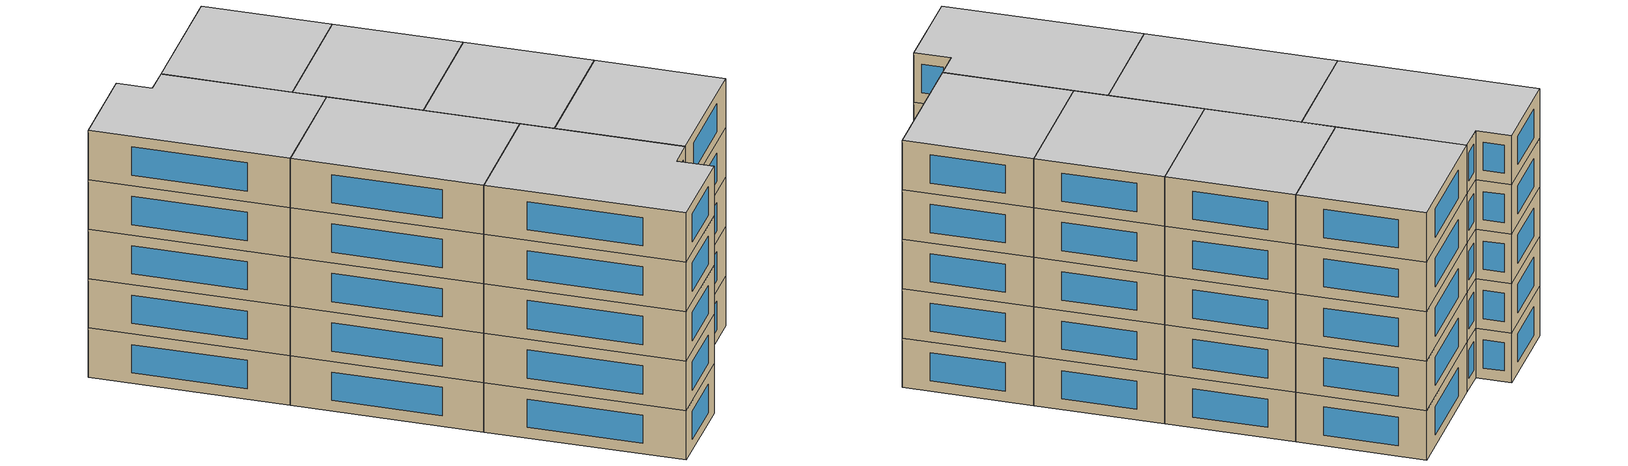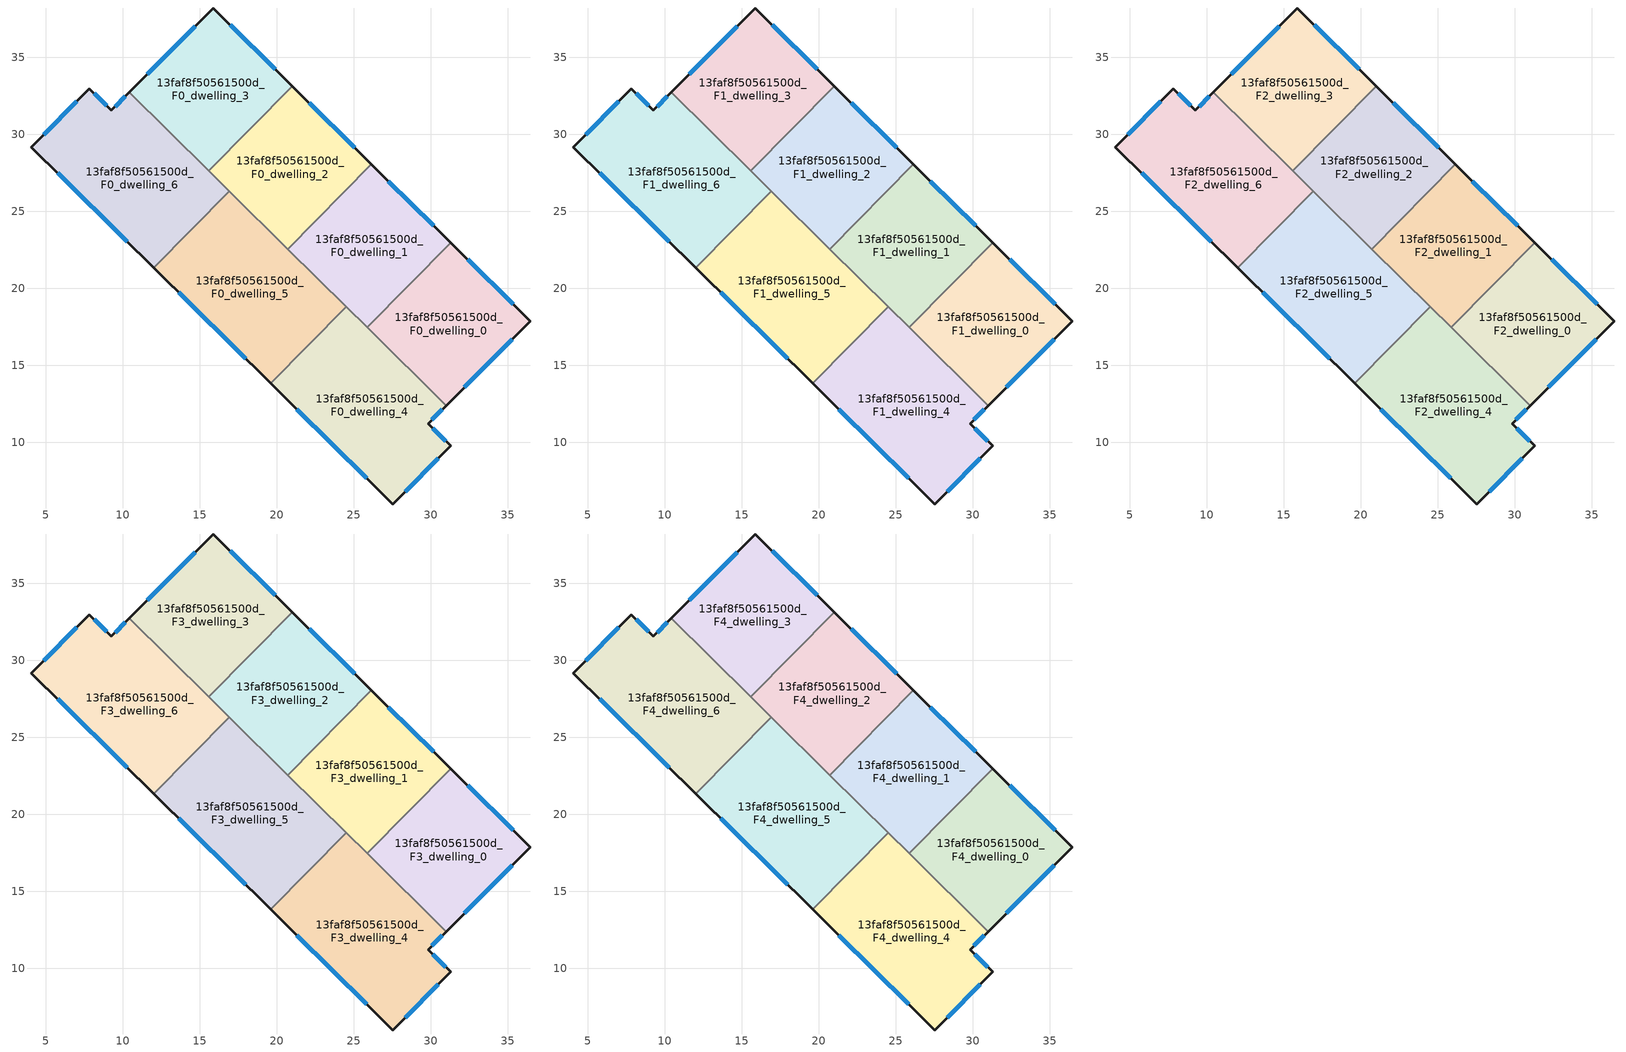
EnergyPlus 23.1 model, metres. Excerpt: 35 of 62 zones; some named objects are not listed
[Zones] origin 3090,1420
13faf8f50561500d_F0_dwelling_0
 floor ground (EU_floor_Construction): 36.45,17.88 31,12.4 25.86,17.47 31.3,22.97 z0
 wall outside (EU_wall_Construction): 31,12.4 36.45,17.88 31.3,22.97 z0:3
 wall to 13faf8f50561500d_F0_dwelling_1 (EU_wall_Construction): 31.3,22.97 25.86,17.47 z0:3
 wall to 13faf8f50561500d_F0_dwelling_4 (EU_wall_Construction): 25.86,17.47 31,12.4 z0:3
 window (EU_Window_Construction): 35.35,18.97 32.4,21.88 / 32.17,13.57 35.28,16.7 z0.64:2.36
13faf8f50561500d_F0_dwelling_1
 floor ground (EU_floor_Construction): 31.3,22.97 25.86,17.47 20.72,22.55 26.15,28.05 z0
 wall outside (EU_wall_Construction): 31.3,22.97 26.15,28.05 z0:3
 wall to 13faf8f50561500d_F0_dwelling_2 (EU_wall_Construction): 26.15,28.05 20.72,22.55 z0:3
 wall to 13faf8f50561500d_F0_dwelling_5 (EU_wall_Construction): 20.72,22.55 24.51,18.81 z0:3
 wall to 13faf8f50561500d_F0_dwelling_4 (EU_wall_Construction): 24.51,18.81 25.86,17.47 z0:3
 window (EU_Window_Construction): 30.2,24.06 27.25,26.97 z0.64:2.36
13faf8f50561500d_F0_dwelling_2
 floor ground (EU_floor_Construction): 26.15,28.05 20.72,22.55 15.57,27.64 21.01,33.14 z0
 wall outside (EU_wall_Construction): 26.15,28.05 21.01,33.14 z0:3
 wall to 13faf8f50561500d_F0_dwelling_3 (EU_wall_Construction): 21.01,33.14 15.57,27.64 z0:3
 wall to 13faf8f50561500d_F0_dwelling_6 (EU_wall_Construction): 15.57,27.64 16.91,26.31 z0:3
 wall to 13faf8f50561500d_F0_dwelling_5 (EU_wall_Construction): 16.91,26.31 20.72,22.56 z0:3
 window (EU_Window_Construction): 25.05,29.14 22.11,32.05 z0.64:2.36
13faf8f50561500d_F0_dwelling_3
 floor ground (EU_floor_Construction): 21.01,33.14 15.57,27.64 10.42,32.73 15.87,38.21 z0
 wall outside (EU_wall_Construction): 21.01,33.14 15.87,38.21 10.42,32.73 z0:3
 wall to 13faf8f50561500d_F0_dwelling_6 (EU_wall_Construction): 10.42,32.73 15.57,27.64 z0:3
 window (EU_Window_Construction): 14.7,37.04 11.59,33.91 / 19.91,34.23 16.97,37.13 z0.64:2.36
13faf8f50561500d_F0_dwelling_4
 floor ground (EU_floor_Construction): 31,12.4 29.83,11.22 31.3,9.77 27.55,6 19.6,13.84 24.51,18.81 z0
 wall outside (EU_wall_Construction): 19.6,13.84 27.55,6 31.3,9.77 29.83,11.22 31,12.4 z0:3
 wall to 13faf8f50561500d_F0_dwelling_5 (EU_wall_Construction): 24.51,18.81 19.6,13.84 z0:3
 window (EU_Window_Construction): 30.08,11.47 30.75,12.14 / 30.99,10.08 30.15,10.91 / 28.35,6.81 30.5,8.96 / 21.31,12.16 25.85,7.68 z0.64:2.36
13faf8f50561500d_F0_dwelling_5
 floor ground (EU_floor_Construction): 24.51,18.81 19.6,13.84 12.01,21.34 16.91,26.31 z0
 wall outside (EU_wall_Construction): 12.01,21.34 19.6,13.84 z0:3
 wall to 13faf8f50561500d_F0_dwelling_6 (EU_wall_Construction): 16.91,26.31 12.01,21.34 z0:3
 window (EU_Window_Construction): 13.63,19.74 17.98,15.45 z0.64:2.36
13faf8f50561500d_F0_dwelling_6
 floor ground (EU_floor_Construction): 10.42,32.73 16.91,26.31 12.01,21.34 4.07,29.18 7.83,32.97 9.26,31.56 z0
 wall outside (EU_wall_Construction): 10.42,32.73 9.26,31.56 7.83,32.97 4.07,29.18 12.01,21.34 z0:3
 window (EU_Window_Construction): 10.17,32.48 9.5,31.81 / 5.77,27.5 10.31,23.02 / 7.03,32.16 4.87,29.99 / 8.95,31.87 8.14,32.67 z0.64:2.36
13faf8f50561500d_F1_dwelling_0
 floor to 13faf8f50561500d_F0_dwelling_0 (EU_floor_Construction): 36.45,17.88 31,12.4 25.86,17.47 31.3,22.97 z3
 wall outside (EU_wall_Construction): 31,12.4 36.45,17.88 31.3,22.97 z3:6
 wall to 13faf8f50561500d_F1_dwelling_1 (EU_wall_Construction): 31.3,22.97 25.86,17.47 z3:6
 wall to 13faf8f50561500d_F1_dwelling_4 (EU_wall_Construction): 25.86,17.47 31,12.4 z3:6
 window (EU_Window_Construction): 35.35,18.97 32.4,21.88 / 32.17,13.57 35.28,16.7 z3.64:5.36
13faf8f50561500d_F1_dwelling_1
 floor to 13faf8f50561500d_F0_dwelling_1 (EU_floor_Construction): 31.3,22.97 25.86,17.47 20.72,22.55 26.15,28.05 z3
 wall outside (EU_wall_Construction): 31.3,22.97 26.15,28.05 z3:6
 wall to 13faf8f50561500d_F1_dwelling_2 (EU_wall_Construction): 26.15,28.05 20.72,22.55 z3:6
 wall to 13faf8f50561500d_F1_dwelling_5 (EU_wall_Construction): 20.72,22.55 24.51,18.81 z3:6
 wall to 13faf8f50561500d_F1_dwelling_4 (EU_wall_Construction): 24.51,18.81 25.86,17.47 z3:6
 window (EU_Window_Construction): 30.2,24.06 27.25,26.97 z3.64:5.36
13faf8f50561500d_F1_dwelling_2
 floor to 13faf8f50561500d_F0_dwelling_2 (EU_floor_Construction): 26.15,28.05 20.72,22.55 15.57,27.64 21.01,33.14 z3
 wall outside (EU_wall_Construction): 26.15,28.05 21.01,33.14 z3:6
 wall to 13faf8f50561500d_F1_dwelling_3 (EU_wall_Construction): 21.01,33.14 15.57,27.64 z3:6
 wall to 13faf8f50561500d_F1_dwelling_6 (EU_wall_Construction): 15.57,27.64 16.91,26.31 z3:6
 wall to 13faf8f50561500d_F1_dwelling_5 (EU_wall_Construction): 16.91,26.31 20.72,22.56 z3:6
 window (EU_Window_Construction): 25.05,29.14 22.11,32.05 z3.64:5.36
13faf8f50561500d_F1_dwelling_3
 floor to 13faf8f50561500d_F0_dwelling_3 (EU_floor_Construction): 21.01,33.14 15.57,27.64 10.42,32.73 15.87,38.21 z3
 wall outside (EU_wall_Construction): 21.01,33.14 15.87,38.21 10.42,32.73 z3:6
 wall to 13faf8f50561500d_F1_dwelling_6 (EU_wall_Construction): 10.42,32.73 15.57,27.64 z3:6
 window (EU_Window_Construction): 14.7,37.04 11.59,33.91 / 19.91,34.23 16.97,37.13 z3.64:5.36
13faf8f50561500d_F1_dwelling_4
 floor to 13faf8f50561500d_F0_dwelling_4 (EU_floor_Construction): 31,12.4 29.83,11.22 31.3,9.77 27.55,6 19.6,13.84 24.51,18.81 z3
 wall outside (EU_wall_Construction): 19.6,13.84 27.55,6 31.3,9.77 29.83,11.22 31,12.4 z3:6
 wall to 13faf8f50561500d_F1_dwelling_5 (EU_wall_Construction): 24.51,18.81 19.6,13.84 z3:6
 window (EU_Window_Construction): 30.08,11.47 30.75,12.14 / 30.99,10.08 30.15,10.91 / 28.35,6.81 30.5,8.96 / 21.31,12.16 25.85,7.68 z3.64:5.36
13faf8f50561500d_F1_dwelling_5
 floor to 13faf8f50561500d_F0_dwelling_5 (EU_floor_Construction): 24.51,18.81 19.6,13.84 12.01,21.34 16.91,26.31 z3
 wall outside (EU_wall_Construction): 12.01,21.34 19.6,13.84 z3:6
 wall to 13faf8f50561500d_F1_dwelling_6 (EU_wall_Construction): 16.91,26.31 12.01,21.34 z3:6
 window (EU_Window_Construction): 13.63,19.74 17.98,15.45 z3.64:5.36
13faf8f50561500d_F1_dwelling_6
 floor to 13faf8f50561500d_F0_dwelling_6 (EU_floor_Construction): 10.42,32.73 16.91,26.31 12.01,21.34 4.07,29.18 7.83,32.97 9.26,31.56 z3
 wall outside (EU_wall_Construction): 10.42,32.73 9.26,31.56 7.83,32.97 4.07,29.18 12.01,21.34 z3:6
 window (EU_Window_Construction): 10.17,32.48 9.5,31.81 / 5.77,27.5 10.31,23.02 / 7.03,32.16 4.87,29.99 / 8.95,31.87 8.14,32.67 z3.64:5.36
13faf8f50561500d_F2_dwelling_0
 floor to 13faf8f50561500d_F1_dwelling_0 (EU_floor_Construction): 36.45,17.88 31,12.4 25.86,17.47 31.3,22.97 z6
 wall outside (EU_wall_Construction): 31,12.4 36.45,17.88 31.3,22.97 z6:9
 wall to 13faf8f50561500d_F2_dwelling_1 (EU_wall_Construction): 31.3,22.97 25.86,17.47 z6:9
 wall to 13faf8f50561500d_F2_dwelling_4 (EU_wall_Construction): 25.86,17.47 31,12.4 z6:9
 window (EU_Window_Construction): 35.35,18.97 32.4,21.88 / 32.17,13.57 35.28,16.7 z6.64:8.36
13faf8f50561500d_F2_dwelling_1
 floor to 13faf8f50561500d_F1_dwelling_1 (EU_floor_Construction): 31.3,22.97 25.86,17.47 20.72,22.55 26.15,28.05 z6
 wall outside (EU_wall_Construction): 31.3,22.97 26.15,28.05 z6:9
 wall to 13faf8f50561500d_F2_dwelling_2 (EU_wall_Construction): 26.15,28.05 20.72,22.55 z6:9
 wall to 13faf8f50561500d_F2_dwelling_5 (EU_wall_Construction): 20.72,22.55 24.51,18.81 z6:9
 wall to 13faf8f50561500d_F2_dwelling_4 (EU_wall_Construction): 24.51,18.81 25.86,17.47 z6:9
 window (EU_Window_Construction): 30.2,24.06 27.25,26.97 z6.64:8.36
13faf8f50561500d_F2_dwelling_2
 floor to 13faf8f50561500d_F1_dwelling_2 (EU_floor_Construction): 26.15,28.05 20.72,22.55 15.57,27.64 21.01,33.14 z6
 wall outside (EU_wall_Construction): 26.15,28.05 21.01,33.14 z6:9
 wall to 13faf8f50561500d_F2_dwelling_3 (EU_wall_Construction): 21.01,33.14 15.57,27.64 z6:9
 wall to 13faf8f50561500d_F2_dwelling_6 (EU_wall_Construction): 15.57,27.64 16.91,26.31 z6:9
 wall to 13faf8f50561500d_F2_dwelling_5 (EU_wall_Construction): 16.91,26.31 20.72,22.56 z6:9
 window (EU_Window_Construction): 25.05,29.14 22.11,32.05 z6.64:8.36
13faf8f50561500d_F2_dwelling_3
 floor to 13faf8f50561500d_F1_dwelling_3 (EU_floor_Construction): 21.01,33.14 15.57,27.64 10.42,32.73 15.87,38.21 z6
 wall outside (EU_wall_Construction): 21.01,33.14 15.87,38.21 10.42,32.73 z6:9
 wall to 13faf8f50561500d_F2_dwelling_6 (EU_wall_Construction): 10.42,32.73 15.57,27.64 z6:9
 window (EU_Window_Construction): 14.7,37.04 11.59,33.91 / 19.91,34.23 16.97,37.13 z6.64:8.36
13faf8f50561500d_F2_dwelling_4
 floor to 13faf8f50561500d_F1_dwelling_4 (EU_floor_Construction): 31,12.4 29.83,11.22 31.3,9.77 27.55,6 19.6,13.84 24.51,18.81 z6
 wall outside (EU_wall_Construction): 19.6,13.84 27.55,6 31.3,9.77 29.83,11.22 31,12.4 z6:9
 wall to 13faf8f50561500d_F2_dwelling_5 (EU_wall_Construction): 24.51,18.81 19.6,13.84 z6:9
 window (EU_Window_Construction): 30.08,11.47 30.75,12.14 / 30.99,10.08 30.15,10.91 / 28.35,6.81 30.5,8.96 / 21.31,12.16 25.85,7.68 z6.64:8.36
13faf8f50561500d_F2_dwelling_5
 floor to 13faf8f50561500d_F1_dwelling_5 (EU_floor_Construction): 24.51,18.81 19.6,13.84 12.01,21.34 16.91,26.31 z6
 wall outside (EU_wall_Construction): 12.01,21.34 19.6,13.84 z6:9
 wall to 13faf8f50561500d_F2_dwelling_6 (EU_wall_Construction): 16.91,26.31 12.01,21.34 z6:9
 window (EU_Window_Construction): 13.63,19.74 17.98,15.45 z6.64:8.36
13faf8f50561500d_F2_dwelling_6
 floor to 13faf8f50561500d_F1_dwelling_6 (EU_floor_Construction): 10.42,32.73 16.91,26.31 12.01,21.34 4.07,29.18 7.83,32.97 9.26,31.56 z6
 wall outside (EU_wall_Construction): 10.42,32.73 9.26,31.56 7.83,32.97 4.07,29.18 12.01,21.34 z6:9
 window (EU_Window_Construction): 10.17,32.48 9.5,31.81 / 5.77,27.5 10.31,23.02 / 7.03,32.16 4.87,29.99 / 8.95,31.87 8.14,32.67 z6.64:8.36
13faf8f50561500d_F3_dwelling_0
 floor to 13faf8f50561500d_F2_dwelling_0 (EU_floor_Construction): 36.45,17.88 31,12.4 25.86,17.47 31.3,22.97 z9
 wall outside (EU_wall_Construction): 31,12.4 36.45,17.88 31.3,22.97 z9:12
 wall to 13faf8f50561500d_F3_dwelling_1 (EU_wall_Construction): 31.3,22.97 25.86,17.47 z9:12
 wall to 13faf8f50561500d_F3_dwelling_4 (EU_wall_Construction): 25.86,17.47 31,12.4 z9:12
 window (EU_Window_Construction): 35.35,18.97 32.4,21.88 / 32.17,13.57 35.28,16.7 z9.64:11.36
13faf8f50561500d_F3_dwelling_1
 floor to 13faf8f50561500d_F2_dwelling_1 (EU_floor_Construction): 31.3,22.97 25.86,17.47 20.72,22.55 26.15,28.05 z9
 wall outside (EU_wall_Construction): 31.3,22.97 26.15,28.05 z9:12
 wall to 13faf8f50561500d_F3_dwelling_2 (EU_wall_Construction): 26.15,28.05 20.72,22.55 z9:12
 wall to 13faf8f50561500d_F3_dwelling_5 (EU_wall_Construction): 20.72,22.55 24.51,18.81 z9:12
 wall to 13faf8f50561500d_F3_dwelling_4 (EU_wall_Construction): 24.51,18.81 25.86,17.47 z9:12
 window (EU_Window_Construction): 30.2,24.06 27.25,26.97 z9.64:11.36
13faf8f50561500d_F3_dwelling_2
 floor to 13faf8f50561500d_F2_dwelling_2 (EU_floor_Construction): 26.15,28.05 20.72,22.55 15.57,27.64 21.01,33.14 z9
 wall outside (EU_wall_Construction): 26.15,28.05 21.01,33.14 z9:12
 wall to 13faf8f50561500d_F3_dwelling_3 (EU_wall_Construction): 21.01,33.14 15.57,27.64 z9:12
 wall to 13faf8f50561500d_F3_dwelling_6 (EU_wall_Construction): 15.57,27.64 16.91,26.31 z9:12
 wall to 13faf8f50561500d_F3_dwelling_5 (EU_wall_Construction): 16.91,26.31 20.72,22.56 z9:12
 window (EU_Window_Construction): 25.05,29.14 22.11,32.05 z9.64:11.36
13faf8f50561500d_F3_dwelling_3
 floor to 13faf8f50561500d_F2_dwelling_3 (EU_floor_Construction): 21.01,33.14 15.57,27.64 10.42,32.73 15.87,38.21 z9
 wall outside (EU_wall_Construction): 21.01,33.14 15.87,38.21 10.42,32.73 z9:12
 wall to 13faf8f50561500d_F3_dwelling_6 (EU_wall_Construction): 10.42,32.73 15.57,27.64 z9:12
 window (EU_Window_Construction): 14.7,37.04 11.59,33.91 / 19.91,34.23 16.97,37.13 z9.64:11.36
13faf8f50561500d_F3_dwelling_4
 floor to 13faf8f50561500d_F2_dwelling_4 (EU_floor_Construction): 31,12.4 29.83,11.22 31.3,9.77 27.55,6 19.6,13.84 24.51,18.81 z9
 wall outside (EU_wall_Construction): 19.6,13.84 27.55,6 31.3,9.77 29.83,11.22 31,12.4 z9:12
 wall to 13faf8f50561500d_F3_dwelling_5 (EU_wall_Construction): 24.51,18.81 19.6,13.84 z9:12
 window (EU_Window_Construction): 30.08,11.47 30.75,12.14 / 30.99,10.08 30.15,10.91 / 28.35,6.81 30.5,8.96 / 21.31,12.16 25.85,7.68 z9.64:11.36
13faf8f50561500d_F3_dwelling_5
 floor to 13faf8f50561500d_F2_dwelling_5 (EU_floor_Construction): 24.51,18.81 19.6,13.84 12.01,21.34 16.91,26.31 z9
 wall outside (EU_wall_Construction): 12.01,21.34 19.6,13.84 z9:12
 wall to 13faf8f50561500d_F3_dwelling_6 (EU_wall_Construction): 16.91,26.31 12.01,21.34 z9:12
 window (EU_Window_Construction): 13.63,19.74 17.98,15.45 z9.64:11.36
13faf8f50561500d_F3_dwelling_6
 floor to 13faf8f50561500d_F2_dwelling_6 (EU_floor_Construction): 10.42,32.73 16.91,26.31 12.01,21.34 4.07,29.18 7.83,32.97 9.26,31.56 z9
 wall outside (EU_wall_Construction): 10.42,32.73 9.26,31.56 7.83,32.97 4.07,29.18 12.01,21.34 z9:12
 window (EU_Window_Construction): 10.17,32.48 9.5,31.81 / 5.77,27.5 10.31,23.02 / 7.03,32.16 4.87,29.99 / 8.95,31.87 8.14,32.67 z9.64:11.36
13faf8f50561500d_F4_dwelling_0
 floor to 13faf8f50561500d_F3_dwelling_0 (EU_floor_Construction): 36.45,17.88 31,12.4 25.86,17.47 31.3,22.97 z12
 wall outside (EU_wall_Construction): 31,12.4 36.45,17.88 31.3,22.97 z12:15
 wall to 13faf8f50561500d_F4_dwelling_1 (EU_wall_Construction): 31.3,22.97 25.86,17.47 z12:15
 wall to 13faf8f50561500d_F4_dwelling_4 (EU_wall_Construction): 25.86,17.47 31,12.4 z12:15
 window (EU_Window_Construction): 35.35,18.97 32.4,21.88 / 32.17,13.57 35.28,16.7 z12.64:14.36
 ceiling to 13faf8f50561500d_F5_dwelling_0 (EU_floor_Construction): 31,12.4 36.45,17.88 31.3,22.97 25.86,17.47 z15
13faf8f50561500d_F4_dwelling_1
 floor to 13faf8f50561500d_F3_dwelling_1 (EU_floor_Construction): 31.3,22.97 25.86,17.47 20.72,22.55 26.15,28.05 z12
 wall outside (EU_wall_Construction): 31.3,22.97 26.15,28.05 z12:15
 wall to 13faf8f50561500d_F4_dwelling_2 (EU_wall_Construction): 26.15,28.05 20.72,22.55 z12:15
 wall to 13faf8f50561500d_F4_dwelling_5 (EU_wall_Construction): 20.72,22.55 24.51,18.81 z12:15
 wall to 13faf8f50561500d_F4_dwelling_4 (EU_wall_Construction): 24.51,18.81 25.86,17.47 z12:15
 window (EU_Window_Construction): 30.2,24.06 27.25,26.97 z12.64:14.36
 ceiling to 13faf8f50561500d_F5_dwelling_1 (EU_floor_Construction): 25.86,17.47 31.3,22.97 26.15,28.05 20.72,22.55 z15
13faf8f50561500d_F4_dwelling_2
 floor to 13faf8f50561500d_F3_dwelling_2 (EU_floor_Construction): 26.15,28.05 20.72,22.55 15.57,27.64 21.01,33.14 z12
 wall outside (EU_wall_Construction): 26.15,28.05 21.01,33.14 z12:15
 wall to 13faf8f50561500d_F4_dwelling_3 (EU_wall_Construction): 21.01,33.14 15.57,27.64 z12:15
 wall to 13faf8f50561500d_F4_dwelling_6 (EU_wall_Construction): 15.57,27.64 16.91,26.31 z12:15
 wall to 13faf8f50561500d_F4_dwelling_5 (EU_wall_Construction): 16.91,26.31 20.72,22.56 z12:15
 window (EU_Window_Construction): 25.05,29.14 22.11,32.05 z12.64:14.36
 ceiling to 13faf8f50561500d_F5_dwelling_2 (EU_floor_Construction): 20.72,22.55 26.15,28.05 21.01,33.14 15.57,27.64 z15
13faf8f50561500d_F4_dwelling_3
 floor to 13faf8f50561500d_F3_dwelling_3 (EU_floor_Construction): 21.01,33.14 15.57,27.64 10.42,32.73 15.87,38.21 z12
 wall outside (EU_wall_Construction): 21.01,33.14 15.87,38.21 10.42,32.73 z12:15
 wall to 13faf8f50561500d_F4_dwelling_6 (EU_wall_Construction): 10.42,32.73 15.57,27.64 z12:15
 window (EU_Window_Construction): 14.7,37.04 11.59,33.91 / 19.91,34.23 16.97,37.13 z12.64:14.36
 ceiling to 13faf8f50561500d_F5_dwelling_3 (EU_floor_Construction): 15.57,27.64 21.01,33.14 15.87,38.21 10.42,32.73 z15
13faf8f50561500d_F4_dwelling_4
 floor to 13faf8f50561500d_F3_dwelling_4 (EU_floor_Construction): 31,12.4 29.83,11.22 31.3,9.77 27.55,6 19.6,13.84 24.51,18.81 z12
 wall outside (EU_wall_Construction): 19.6,13.84 27.55,6 31.3,9.77 29.83,11.22 31,12.4 z12:15
 wall to 13faf8f50561500d_F4_dwelling_5 (EU_wall_Construction): 24.51,18.81 19.6,13.84 z12:15
 window (EU_Window_Construction): 30.08,11.47 30.75,12.14 / 30.99,10.08 30.15,10.91 / 28.35,6.81 30.5,8.96 / 21.31,12.16 25.85,7.68 z12.64:14.36
 ceiling to 13faf8f50561500d_F5_dwelling_4 (EU_floor_Construction): 27.55,6 31.3,9.77 29.83,11.22 31,12.4 24.51,18.81 19.6,13.84 z15
13faf8f50561500d_F4_dwelling_5
 floor to 13faf8f50561500d_F3_dwelling_5 (EU_floor_Construction): 24.51,18.81 19.6,13.84 12.01,21.34 16.91,26.31 z12
 wall outside (EU_wall_Construction): 12.01,21.34 19.6,13.84 z12:15
 wall to 13faf8f50561500d_F4_dwelling_6 (EU_wall_Construction): 16.91,26.31 12.01,21.34 z12:15
 window (EU_Window_Construction): 13.63,19.74 17.98,15.45 z12.64:14.36
 ceiling to 13faf8f50561500d_F5_dwelling_5 (EU_floor_Construction): 19.6,13.84 24.51,18.81 16.91,26.31 12.01,21.34 z15
13faf8f50561500d_F4_dwelling_6
 floor to 13faf8f50561500d_F3_dwelling_6 (EU_floor_Construction): 10.42,32.73 16.91,26.31 12.01,21.34 4.07,29.18 7.83,32.97 9.26,31.56 z12
 wall outside (EU_wall_Construction): 10.42,32.73 9.26,31.56 7.83,32.97 4.07,29.18 12.01,21.34 z12:15
 window (EU_Window_Construction): 10.17,32.48 9.5,31.81 / 5.77,27.5 10.31,23.02 / 7.03,32.16 4.87,29.99 / 8.95,31.87 8.14,32.67 z12.64:14.36
 ceiling to 13faf8f50561500d_F5_dwelling_6 (EU_floor_Construction): 12.01,21.34 16.91,26.31 10.42,32.73 9.26,31.56 7.83,32.97 4.07,29.18 z15
[Building]
EU S2 Campaign: North Axis=0; Terrain=City; Solar Distribution=FullExterior
[Site:Location]
Yerevan-Zvartnots.Intl.AP: Latitude=40.15; Longitude=44.383; Time Zone=4; Elevation=854
[SizingPeriod:WeatherFileDays]
AnnualSizingPeriod: Begin Month=1; Begin Day of Month=1; End Month=12; End Day of Month=31; Day of Week for Start Day=Monday; Use Weather File Daylight Saving Period=No; Use Weather File Rain and Snow Indicators=No
[MATERIAL]
EU_InternalMass_Material: Roughness=MediumRough; Thickness=0.1; Conductivity=1; Density=1800; Specific Heat=900; Thermal Absorptance=0.9; Solar Absorptance=0.7; Visible Absorptance=0.7
[MATERIAL:NOMASS] Roughness=MediumRough; Thermal Absorptance=0.9; Solar Absorptance=0.7; Visible Absorptance=0.7
Name | Thermal Resistance
EU_wall_NoMass | 1.05043
EU_floor_NoMass | 0.478065
[WINDOWMATERIAL:SIMPLEGLAZINGSYSTEM]
EU_Window_SimpleGlazing: UFactor=2.5566; Solar Heat Gain Coefficient=0.75; Visible Transmittance=0.75
[CONSTRUCTION]
EU_wall_Construction: EU_wall_NoMass
EU_floor_Construction: EU_floor_NoMass
EU_Window_Construction: EU_Window_SimpleGlazing
EU_InternalMass_Construction: EU_InternalMass_Material
[ZONE] Type=1; Multiplier=1; Ceiling Height=autocalculate; Floor Area=autocalculate; Part of Total Floor Area=Yes
Name | Volume
13faf8f50561500d_F0_dwelling_0; 13faf8f50561500d_F1_dwelling_0; 13faf8f50561500d_F2_dwelling_0; 13faf8f50561500d_F3_dwelling_0; 13faf8f50561500d_F4_dwelling_0 | 167.77
13faf8f50561500d_F0_dwelling_1; 13faf8f50561500d_F1_dwelling_1; 13faf8f50561500d_F2_dwelling_1; 13faf8f50561500d_F3_dwelling_1; 13faf8f50561500d_F4_dwelling_1; 13faf8f50561500d_F0_dwelling_2; 13faf8f50561500d_F1_dwelling_2; 13faf8f50561500d_F2_dwelling_2; 13faf8f50561500d_F3_dwelling_2; 13faf8f50561500d_F4_dwelling_2 | 167.788
13faf8f50561500d_F0_dwelling_3; 13faf8f50561500d_F1_dwelling_3; 13faf8f50561500d_F2_dwelling_3; 13faf8f50561500d_F3_dwelling_3; 13faf8f50561500d_F4_dwelling_3 | 167.786
13faf8f50561500d_F0_dwelling_4; 13faf8f50561500d_F1_dwelling_4; 13faf8f50561500d_F2_dwelling_4; 13faf8f50561500d_F3_dwelling_4; 13faf8f50561500d_F4_dwelling_4 | 223.703
13faf8f50561500d_F0_dwelling_5; 13faf8f50561500d_F1_dwelling_5; 13faf8f50561500d_F2_dwelling_5; 13faf8f50561500d_F3_dwelling_5; 13faf8f50561500d_F4_dwelling_5 | 223.684
13faf8f50561500d_F0_dwelling_6; 13faf8f50561500d_F1_dwelling_6; 13faf8f50561500d_F2_dwelling_6; 13faf8f50561500d_F3_dwelling_6; 13faf8f50561500d_F4_dwelling_6 | 223.677
[INTERNALMASS] Construction=EU_InternalMass_Construction
Name | Zone or ZoneList | Surface Area
13faf8f50561500d_F0_dwelling_0_EU_InternalMass | 13faf8f50561500d_F0_dwelling_0 | 55.9235
13faf8f50561500d_F0_dwelling_1_EU_InternalMass | 13faf8f50561500d_F0_dwelling_1 | 55.9295
13faf8f50561500d_F0_dwelling_2_EU_InternalMass | 13faf8f50561500d_F0_dwelling_2 | 55.9292
13faf8f50561500d_F0_dwelling_3_EU_InternalMass | 13faf8f50561500d_F0_dwelling_3 | 55.9287
13faf8f50561500d_F0_dwelling_4_EU_InternalMass | 13faf8f50561500d_F0_dwelling_4 | 74.5675
13faf8f50561500d_F0_dwelling_5_EU_InternalMass | 13faf8f50561500d_F0_dwelling_5 | 74.5614
13faf8f50561500d_F0_dwelling_6_EU_InternalMass | 13faf8f50561500d_F0_dwelling_6 | 74.5589
13faf8f50561500d_F1_dwelling_0_EU_InternalMass | 13faf8f50561500d_F1_dwelling_0 | 55.9235
13faf8f50561500d_F1_dwelling_1_EU_InternalMass | 13faf8f50561500d_F1_dwelling_1 | 55.9295
13faf8f50561500d_F1_dwelling_2_EU_InternalMass | 13faf8f50561500d_F1_dwelling_2 | 55.9292
13faf8f50561500d_F1_dwelling_3_EU_InternalMass | 13faf8f50561500d_F1_dwelling_3 | 55.9287
13faf8f50561500d_F1_dwelling_4_EU_InternalMass | 13faf8f50561500d_F1_dwelling_4 | 74.5675
13faf8f50561500d_F1_dwelling_5_EU_InternalMass | 13faf8f50561500d_F1_dwelling_5 | 74.5614
13faf8f50561500d_F1_dwelling_6_EU_InternalMass | 13faf8f50561500d_F1_dwelling_6 | 74.5589
13faf8f50561500d_F2_dwelling_0_EU_InternalMass | 13faf8f50561500d_F2_dwelling_0 | 55.9235
13faf8f50561500d_F2_dwelling_1_EU_InternalMass | 13faf8f50561500d_F2_dwelling_1 | 55.9295
13faf8f50561500d_F2_dwelling_2_EU_InternalMass | 13faf8f50561500d_F2_dwelling_2 | 55.9292
13faf8f50561500d_F2_dwelling_3_EU_InternalMass | 13faf8f50561500d_F2_dwelling_3 | 55.9287
13faf8f50561500d_F2_dwelling_4_EU_InternalMass | 13faf8f50561500d_F2_dwelling_4 | 74.5675
13faf8f50561500d_F2_dwelling_5_EU_InternalMass | 13faf8f50561500d_F2_dwelling_5 | 74.5614
13faf8f50561500d_F2_dwelling_6_EU_InternalMass | 13faf8f50561500d_F2_dwelling_6 | 74.5589
13faf8f50561500d_F3_dwelling_0_EU_InternalMass | 13faf8f50561500d_F3_dwelling_0 | 55.9235
13faf8f50561500d_F3_dwelling_1_EU_InternalMass | 13faf8f50561500d_F3_dwelling_1 | 55.9295
13faf8f50561500d_F3_dwelling_2_EU_InternalMass | 13faf8f50561500d_F3_dwelling_2 | 55.9292
13faf8f50561500d_F3_dwelling_3_EU_InternalMass | 13faf8f50561500d_F3_dwelling_3 | 55.9287
13faf8f50561500d_F3_dwelling_4_EU_InternalMass | 13faf8f50561500d_F3_dwelling_4 | 74.5675
13faf8f50561500d_F3_dwelling_5_EU_InternalMass | 13faf8f50561500d_F3_dwelling_5 | 74.5614
13faf8f50561500d_F3_dwelling_6_EU_InternalMass | 13faf8f50561500d_F3_dwelling_6 | 74.5589
13faf8f50561500d_F4_dwelling_0_EU_InternalMass | 13faf8f50561500d_F4_dwelling_0 | 55.9235
13faf8f50561500d_F4_dwelling_1_EU_InternalMass | 13faf8f50561500d_F4_dwelling_1 | 55.9295
13faf8f50561500d_F4_dwelling_2_EU_InternalMass | 13faf8f50561500d_F4_dwelling_2 | 55.9292
13faf8f50561500d_F4_dwelling_3_EU_InternalMass | 13faf8f50561500d_F4_dwelling_3 | 55.9287
13faf8f50561500d_F4_dwelling_4_EU_InternalMass | 13faf8f50561500d_F4_dwelling_4 | 74.5675
13faf8f50561500d_F4_dwelling_5_EU_InternalMass | 13faf8f50561500d_F4_dwelling_5 | 74.5614
13faf8f50561500d_F4_dwelling_6_EU_InternalMass | 13faf8f50561500d_F4_dwelling_6 | 74.5589
[OTHEREQUIPMENT] Fuel Type=Electricity; Design Level Calculation Method=Watts/Area; Power per Zone Floor Area=1; Fraction Latent=0; Fraction Radiant=0; Fraction Lost=0; Carbon Dioxide Generation Rate=0; EndUse Subcategory=EU_Step8_InternalGains
Name | Zone or ZoneList or Space or SpaceList | Schedule
EU_Step8_InternalGain_13faf8f50561500d_F0_dwelling_0_f000 | 13faf8f50561500d_F0_dwelling_0 | EU_Step8_GainSchedule_13faf8f50561500d_F0_dwelling_0_f000
EU_Step8_InternalGain_13faf8f50561500d_F0_dwelling_1_f000 | 13faf8f50561500d_F0_dwelling_1 | EU_Step8_GainSchedule_13faf8f50561500d_F0_dwelling_1_f000
EU_Step8_InternalGain_13faf8f50561500d_F0_dwelling_2_f000 | 13faf8f50561500d_F0_dwelling_2 | EU_Step8_GainSchedule_13faf8f50561500d_F0_dwelling_2_f000
EU_Step8_InternalGain_13faf8f50561500d_F0_dwelling_3_f000 | 13faf8f50561500d_F0_dwelling_3 | EU_Step8_GainSchedule_13faf8f50561500d_F0_dwelling_3_f000
EU_Step8_InternalGain_13faf8f50561500d_F0_dwelling_4_f000 | 13faf8f50561500d_F0_dwelling_4 | EU_Step8_GainSchedule_13faf8f50561500d_F0_dwelling_4_f000
EU_Step8_InternalGain_13faf8f50561500d_F0_dwelling_5_f000 | 13faf8f50561500d_F0_dwelling_5 | EU_Step8_GainSchedule_13faf8f50561500d_F0_dwelling_5_f000
EU_Step8_InternalGain_13faf8f50561500d_F0_dwelling_6_f000 | 13faf8f50561500d_F0_dwelling_6 | EU_Step8_GainSchedule_13faf8f50561500d_F0_dwelling_6_f000
EU_Step8_InternalGain_13faf8f50561500d_F1_dwelling_0_f000 | 13faf8f50561500d_F1_dwelling_0 | EU_Step8_GainSchedule_13faf8f50561500d_F1_dwelling_0_f000
EU_Step8_InternalGain_13faf8f50561500d_F1_dwelling_1_f000 | 13faf8f50561500d_F1_dwelling_1 | EU_Step8_GainSchedule_13faf8f50561500d_F1_dwelling_1_f000
EU_Step8_InternalGain_13faf8f50561500d_F1_dwelling_2_f000 | 13faf8f50561500d_F1_dwelling_2 | EU_Step8_GainSchedule_13faf8f50561500d_F1_dwelling_2_f000
EU_Step8_InternalGain_13faf8f50561500d_F1_dwelling_3_f000 | 13faf8f50561500d_F1_dwelling_3 | EU_Step8_GainSchedule_13faf8f50561500d_F1_dwelling_3_f000
EU_Step8_InternalGain_13faf8f50561500d_F1_dwelling_4_f000 | 13faf8f50561500d_F1_dwelling_4 | EU_Step8_GainSchedule_13faf8f50561500d_F1_dwelling_4_f000
EU_Step8_InternalGain_13faf8f50561500d_F1_dwelling_5_f000 | 13faf8f50561500d_F1_dwelling_5 | EU_Step8_GainSchedule_13faf8f50561500d_F1_dwelling_5_f000
EU_Step8_InternalGain_13faf8f50561500d_F1_dwelling_6_f000 | 13faf8f50561500d_F1_dwelling_6 | EU_Step8_GainSchedule_13faf8f50561500d_F1_dwelling_6_f000
EU_Step8_InternalGain_13faf8f50561500d_F2_dwelling_0_f000 | 13faf8f50561500d_F2_dwelling_0 | EU_Step8_GainSchedule_13faf8f50561500d_F2_dwelling_0_f000
EU_Step8_InternalGain_13faf8f50561500d_F2_dwelling_1_f000 | 13faf8f50561500d_F2_dwelling_1 | EU_Step8_GainSchedule_13faf8f50561500d_F2_dwelling_1_f000
EU_Step8_InternalGain_13faf8f50561500d_F2_dwelling_2_f000 | 13faf8f50561500d_F2_dwelling_2 | EU_Step8_GainSchedule_13faf8f50561500d_F2_dwelling_2_f000
EU_Step8_InternalGain_13faf8f50561500d_F2_dwelling_3_f000 | 13faf8f50561500d_F2_dwelling_3 | EU_Step8_GainSchedule_13faf8f50561500d_F2_dwelling_3_f000
EU_Step8_InternalGain_13faf8f50561500d_F2_dwelling_4_f000 | 13faf8f50561500d_F2_dwelling_4 | EU_Step8_GainSchedule_13faf8f50561500d_F2_dwelling_4_f000
EU_Step8_InternalGain_13faf8f50561500d_F2_dwelling_5_f000 | 13faf8f50561500d_F2_dwelling_5 | EU_Step8_GainSchedule_13faf8f50561500d_F2_dwelling_5_f000
EU_Step8_InternalGain_13faf8f50561500d_F2_dwelling_6_f000 | 13faf8f50561500d_F2_dwelling_6 | EU_Step8_GainSchedule_13faf8f50561500d_F2_dwelling_6_f000
EU_Step8_InternalGain_13faf8f50561500d_F3_dwelling_0_f000 | 13faf8f50561500d_F3_dwelling_0 | EU_Step8_GainSchedule_13faf8f50561500d_F3_dwelling_0_f000
EU_Step8_InternalGain_13faf8f50561500d_F3_dwelling_1_f000 | 13faf8f50561500d_F3_dwelling_1 | EU_Step8_GainSchedule_13faf8f50561500d_F3_dwelling_1_f000
EU_Step8_InternalGain_13faf8f50561500d_F3_dwelling_2_f000 | 13faf8f50561500d_F3_dwelling_2 | EU_Step8_GainSchedule_13faf8f50561500d_F3_dwelling_2_f000
EU_Step8_InternalGain_13faf8f50561500d_F3_dwelling_3_f000 | 13faf8f50561500d_F3_dwelling_3 | EU_Step8_GainSchedule_13faf8f50561500d_F3_dwelling_3_f000
EU_Step8_InternalGain_13faf8f50561500d_F3_dwelling_4_f000 | 13faf8f50561500d_F3_dwelling_4 | EU_Step8_GainSchedule_13faf8f50561500d_F3_dwelling_4_f000
EU_Step8_InternalGain_13faf8f50561500d_F3_dwelling_5_f000 | 13faf8f50561500d_F3_dwelling_5 | EU_Step8_GainSchedule_13faf8f50561500d_F3_dwelling_5_f000
EU_Step8_InternalGain_13faf8f50561500d_F3_dwelling_6_f000 | 13faf8f50561500d_F3_dwelling_6 | EU_Step8_GainSchedule_13faf8f50561500d_F3_dwelling_6_f000
EU_Step8_InternalGain_13faf8f50561500d_F4_dwelling_0_f000 | 13faf8f50561500d_F4_dwelling_0 | EU_Step8_GainSchedule_13faf8f50561500d_F4_dwelling_0_f000
EU_Step8_InternalGain_13faf8f50561500d_F4_dwelling_1_f000 | 13faf8f50561500d_F4_dwelling_1 | EU_Step8_GainSchedule_13faf8f50561500d_F4_dwelling_1_f000
EU_Step8_InternalGain_13faf8f50561500d_F4_dwelling_2_f000 | 13faf8f50561500d_F4_dwelling_2 | EU_Step8_GainSchedule_13faf8f50561500d_F4_dwelling_2_f000
EU_Step8_InternalGain_13faf8f50561500d_F4_dwelling_3_f000 | 13faf8f50561500d_F4_dwelling_3 | EU_Step8_GainSchedule_13faf8f50561500d_F4_dwelling_3_f000
EU_Step8_InternalGain_13faf8f50561500d_F4_dwelling_4_f000 | 13faf8f50561500d_F4_dwelling_4 | EU_Step8_GainSchedule_13faf8f50561500d_F4_dwelling_4_f000
EU_Step8_InternalGain_13faf8f50561500d_F4_dwelling_5_f000 | 13faf8f50561500d_F4_dwelling_5 | EU_Step8_GainSchedule_13faf8f50561500d_F4_dwelling_5_f000
EU_Step8_InternalGain_13faf8f50561500d_F4_dwelling_6_f000 | 13faf8f50561500d_F4_dwelling_6 | EU_Step8_GainSchedule_13faf8f50561500d_F4_dwelling_6_f000
[ZONEVENTILATION:DESIGNFLOWRATE] Schedule=EU_AlwaysOn; Design Flow Rate Calculation Method=AirChanges/Hour; Air Changes per Hour=0.557805; Ventilation Type=Natural; Fan Pressure Rise=0; Fan Total Efficiency=1; Constant Term Coefficient=1; Temperature Term Coefficient=0; Velocity Term Coefficient=0; Velocity Squared Term Coefficient=0; Minimum Indoor Temperature=-100; Maximum Indoor Temperature=100; Delta Temperature=-100; Minimum Outdoor Temperature=-100; Maximum Outdoor Temperature=100; Maximum Wind Speed=40
Name | Zone or ZoneList or Space or SpaceList
EU_ConstantAir_13faf8f50561500d_F0_dwelling_0 | 13faf8f50561500d_F0_dwelling_0
EU_ConstantAir_13faf8f50561500d_F0_dwelling_1 | 13faf8f50561500d_F0_dwelling_1
EU_ConstantAir_13faf8f50561500d_F0_dwelling_2 | 13faf8f50561500d_F0_dwelling_2
EU_ConstantAir_13faf8f50561500d_F0_dwelling_3 | 13faf8f50561500d_F0_dwelling_3
EU_ConstantAir_13faf8f50561500d_F0_dwelling_4 | 13faf8f50561500d_F0_dwelling_4
EU_ConstantAir_13faf8f50561500d_F0_dwelling_5 | 13faf8f50561500d_F0_dwelling_5
EU_ConstantAir_13faf8f50561500d_F0_dwelling_6 | 13faf8f50561500d_F0_dwelling_6
EU_ConstantAir_13faf8f50561500d_F1_dwelling_0 | 13faf8f50561500d_F1_dwelling_0
EU_ConstantAir_13faf8f50561500d_F1_dwelling_1 | 13faf8f50561500d_F1_dwelling_1
EU_ConstantAir_13faf8f50561500d_F1_dwelling_2 | 13faf8f50561500d_F1_dwelling_2
EU_ConstantAir_13faf8f50561500d_F1_dwelling_3 | 13faf8f50561500d_F1_dwelling_3
EU_ConstantAir_13faf8f50561500d_F1_dwelling_4 | 13faf8f50561500d_F1_dwelling_4
EU_ConstantAir_13faf8f50561500d_F1_dwelling_5 | 13faf8f50561500d_F1_dwelling_5
EU_ConstantAir_13faf8f50561500d_F1_dwelling_6 | 13faf8f50561500d_F1_dwelling_6
EU_ConstantAir_13faf8f50561500d_F2_dwelling_0 | 13faf8f50561500d_F2_dwelling_0
EU_ConstantAir_13faf8f50561500d_F2_dwelling_1 | 13faf8f50561500d_F2_dwelling_1
EU_ConstantAir_13faf8f50561500d_F2_dwelling_2 | 13faf8f50561500d_F2_dwelling_2
EU_ConstantAir_13faf8f50561500d_F2_dwelling_3 | 13faf8f50561500d_F2_dwelling_3
EU_ConstantAir_13faf8f50561500d_F2_dwelling_4 | 13faf8f50561500d_F2_dwelling_4
EU_ConstantAir_13faf8f50561500d_F2_dwelling_5 | 13faf8f50561500d_F2_dwelling_5
EU_ConstantAir_13faf8f50561500d_F2_dwelling_6 | 13faf8f50561500d_F2_dwelling_6
EU_ConstantAir_13faf8f50561500d_F3_dwelling_0 | 13faf8f50561500d_F3_dwelling_0
EU_ConstantAir_13faf8f50561500d_F3_dwelling_1 | 13faf8f50561500d_F3_dwelling_1
EU_ConstantAir_13faf8f50561500d_F3_dwelling_2 | 13faf8f50561500d_F3_dwelling_2
EU_ConstantAir_13faf8f50561500d_F3_dwelling_3 | 13faf8f50561500d_F3_dwelling_3
EU_ConstantAir_13faf8f50561500d_F3_dwelling_4 | 13faf8f50561500d_F3_dwelling_4
EU_ConstantAir_13faf8f50561500d_F3_dwelling_5 | 13faf8f50561500d_F3_dwelling_5
EU_ConstantAir_13faf8f50561500d_F3_dwelling_6 | 13faf8f50561500d_F3_dwelling_6
EU_ConstantAir_13faf8f50561500d_F4_dwelling_0 | 13faf8f50561500d_F4_dwelling_0
EU_ConstantAir_13faf8f50561500d_F4_dwelling_1 | 13faf8f50561500d_F4_dwelling_1
EU_ConstantAir_13faf8f50561500d_F4_dwelling_2 | 13faf8f50561500d_F4_dwelling_2
EU_ConstantAir_13faf8f50561500d_F4_dwelling_3 | 13faf8f50561500d_F4_dwelling_3
EU_ConstantAir_13faf8f50561500d_F4_dwelling_4 | 13faf8f50561500d_F4_dwelling_4
EU_ConstantAir_13faf8f50561500d_F4_dwelling_5 | 13faf8f50561500d_F4_dwelling_5
EU_ConstantAir_13faf8f50561500d_F4_dwelling_6 | 13faf8f50561500d_F4_dwelling_6
[HVACTEMPLATE:THERMOSTAT] Constant Heating Setpoint=20; Constant Cooling Setpoint=50
EU_HeatOnly_13faf8f50561500d_F0_dwelling_0; EU_HeatOnly_13faf8f50561500d_F0_dwelling_1; EU_HeatOnly_13faf8f50561500d_F0_dwelling_2; EU_HeatOnly_13faf8f50561500d_F0_dwelling_3; EU_HeatOnly_13faf8f50561500d_F0_dwelling_4; EU_HeatOnly_13faf8f50561500d_F0_dwelling_5; EU_HeatOnly_13faf8f50561500d_F0_dwelling_6; EU_HeatOnly_13faf8f50561500d_F1_dwelling_0; EU_HeatOnly_13faf8f50561500d_F1_dwelling_1; EU_HeatOnly_13faf8f50561500d_F1_dwelling_2; EU_HeatOnly_13faf8f50561500d_F1_dwelling_3; EU_HeatOnly_13faf8f50561500d_F1_dwelling_4; EU_HeatOnly_13faf8f50561500d_F1_dwelling_5; EU_HeatOnly_13faf8f50561500d_F1_dwelling_6; EU_HeatOnly_13faf8f50561500d_F2_dwelling_0; EU_HeatOnly_13faf8f50561500d_F2_dwelling_1; EU_HeatOnly_13faf8f50561500d_F2_dwelling_2
[HVACTEMPLATE:ZONE:IDEALLOADSAIRSYSTEM] System Availability Schedule=EU_AlwaysOn; Maximum Heating Supply Air Temperature=50; Minimum Cooling Supply Air Temperature=13; Maximum Heating Supply Air Humidity Ratio=0.0156; Minimum Cooling Supply Air Humidity Ratio=0.0077; Heating Limit=NoLimit; Cooling Limit=NoLimit; Heating Availability Schedule=EU_AlwaysOn; Cooling Availability Schedule=EU_CoolingOff; Dehumidification Control Type=ConstantSensibleHeatRatio; Cooling Sensible Heat Ratio=0.7; Dehumidification Setpoint=60; Humidification Control Type=None; Humidification Setpoint=30; Outdoor Air Method=None; Outdoor Air Flow Rate per Person=0.00944; Outdoor Air Flow Rate per Zone Floor Area=0; Outdoor Air Flow Rate per Zone=0; Demand Controlled Ventilation Type=None; Outdoor Air Economizer Type=NoEconomizer; Heat Recovery Type=None; Sensible Heat Recovery Effectiveness=0.7; Latent Heat Recovery Effectiveness=0.65
Name | Template Thermostat
13faf8f50561500d_F0_dwelling_0 | EU_HeatOnly_13faf8f50561500d_F0_dwelling_0
13faf8f50561500d_F0_dwelling_1 | EU_HeatOnly_13faf8f50561500d_F0_dwelling_1
13faf8f50561500d_F0_dwelling_2 | EU_HeatOnly_13faf8f50561500d_F0_dwelling_2
13faf8f50561500d_F0_dwelling_3 | EU_HeatOnly_13faf8f50561500d_F0_dwelling_3
13faf8f50561500d_F0_dwelling_4 | EU_HeatOnly_13faf8f50561500d_F0_dwelling_4
13faf8f50561500d_F0_dwelling_5 | EU_HeatOnly_13faf8f50561500d_F0_dwelling_5
13faf8f50561500d_F0_dwelling_6 | EU_HeatOnly_13faf8f50561500d_F0_dwelling_6
13faf8f50561500d_F1_dwelling_0 | EU_HeatOnly_13faf8f50561500d_F1_dwelling_0
13faf8f50561500d_F1_dwelling_1 | EU_HeatOnly_13faf8f50561500d_F1_dwelling_1
13faf8f50561500d_F1_dwelling_2 | EU_HeatOnly_13faf8f50561500d_F1_dwelling_2
13faf8f50561500d_F1_dwelling_3 | EU_HeatOnly_13faf8f50561500d_F1_dwelling_3
13faf8f50561500d_F1_dwelling_4 | EU_HeatOnly_13faf8f50561500d_F1_dwelling_4
13faf8f50561500d_F1_dwelling_5 | EU_HeatOnly_13faf8f50561500d_F1_dwelling_5
13faf8f50561500d_F1_dwelling_6 | EU_HeatOnly_13faf8f50561500d_F1_dwelling_6
13faf8f50561500d_F2_dwelling_0 | EU_HeatOnly_13faf8f50561500d_F2_dwelling_0
13faf8f50561500d_F2_dwelling_1 | EU_HeatOnly_13faf8f50561500d_F2_dwelling_1
13faf8f50561500d_F2_dwelling_2 | EU_HeatOnly_13faf8f50561500d_F2_dwelling_2
13faf8f50561500d_F2_dwelling_3 | EU_HeatOnly_13faf8f50561500d_F2_dwelling_3
13faf8f50561500d_F2_dwelling_4 | EU_HeatOnly_13faf8f50561500d_F2_dwelling_4
13faf8f50561500d_F2_dwelling_5 | EU_HeatOnly_13faf8f50561500d_F2_dwelling_5
13faf8f50561500d_F2_dwelling_6 | EU_HeatOnly_13faf8f50561500d_F2_dwelling_6
13faf8f50561500d_F3_dwelling_0 | EU_HeatOnly_13faf8f50561500d_F3_dwelling_0
13faf8f50561500d_F3_dwelling_1 | EU_HeatOnly_13faf8f50561500d_F3_dwelling_1
13faf8f50561500d_F3_dwelling_2 | EU_HeatOnly_13faf8f50561500d_F3_dwelling_2
13faf8f50561500d_F3_dwelling_3 | EU_HeatOnly_13faf8f50561500d_F3_dwelling_3
13faf8f50561500d_F3_dwelling_4 | EU_HeatOnly_13faf8f50561500d_F3_dwelling_4
13faf8f50561500d_F3_dwelling_5 | EU_HeatOnly_13faf8f50561500d_F3_dwelling_5
13faf8f50561500d_F3_dwelling_6 | EU_HeatOnly_13faf8f50561500d_F3_dwelling_6
13faf8f50561500d_F4_dwelling_0 | EU_HeatOnly_13faf8f50561500d_F4_dwelling_0
13faf8f50561500d_F4_dwelling_1 | EU_HeatOnly_13faf8f50561500d_F4_dwelling_1
13faf8f50561500d_F4_dwelling_2 | EU_HeatOnly_13faf8f50561500d_F4_dwelling_2
13faf8f50561500d_F4_dwelling_3 | EU_HeatOnly_13faf8f50561500d_F4_dwelling_3
13faf8f50561500d_F4_dwelling_4 | EU_HeatOnly_13faf8f50561500d_F4_dwelling_4
13faf8f50561500d_F4_dwelling_5 | EU_HeatOnly_13faf8f50561500d_F4_dwelling_5
13faf8f50561500d_F4_dwelling_6 | EU_HeatOnly_13faf8f50561500d_F4_dwelling_6
[SIZING:ZONE] Zone Cooling Design Supply Air Temperature Input Method=SupplyAirTemperature; Zone Cooling Design Supply Air Temperature=13; Zone Heating Design Supply Air Temperature Input Method=SupplyAirTemperature; Zone Heating Design Supply Air Temperature=50; Zone Cooling Design Supply Air Humidity Ratio=0.008; Zone Heating Design Supply Air Humidity Ratio=0.008; Cooling Design Air Flow Method=DesignDay; Cooling Design Air Flow Rate=0; Cooling Minimum Air Flow per Zone Floor Area=0.000762; Cooling Minimum Air Flow=0; Cooling Minimum Air Flow Fraction=0.2; Heating Design Air Flow Method=DesignDay; Heating Design Air Flow Rate=0; Heating Maximum Air Flow per Zone Floor Area=0.002032; Heating Maximum Air Flow=0.141576; Heating Maximum Air Flow Fraction=0.3; Account for Dedicated Outdoor Air System=No; Dedicated Outdoor Air System Control Strategy=NeutralSupplyAir; Dedicated Outdoor Air Low Setpoint Temperature for Design=autosize; Dedicated Outdoor Air High Setpoint Temperature for Design=autosize; Zone Load Sizing Method=Sensible Load Only No Latent Load; Zone Latent Cooling Design Supply Air Humidity Ratio Input Method=HumidityRatioDifference; Zone Cooling Design Supply Air Humidity Ratio Difference=0.005; Zone Latent Heating Design Supply Air Humidity Ratio Input Method=HumidityRatioDifference; Zone Humidification Design Supply Air Humidity Ratio Difference=0.005
13faf8f50561500d_F0_dwelling_0; 13faf8f50561500d_F0_dwelling_1; 13faf8f50561500d_F0_dwelling_2; 13faf8f50561500d_F0_dwelling_3; 13faf8f50561500d_F0_dwelling_4; 13faf8f50561500d_F0_dwelling_5; 13faf8f50561500d_F0_dwelling_6; 13faf8f50561500d_F1_dwelling_0; 13faf8f50561500d_F1_dwelling_1; 13faf8f50561500d_F1_dwelling_2; 13faf8f50561500d_F1_dwelling_3; 13faf8f50561500d_F1_dwelling_4; 13faf8f50561500d_F1_dwelling_5; 13faf8f50561500d_F1_dwelling_6; 13faf8f50561500d_F2_dwelling_0; 13faf8f50561500d_F2_dwelling_1; 13faf8f50561500d_F2_dwelling_2; 13faf8f50561500d_F2_dwelling_3; 13faf8f50561500d_F2_dwelling_4; 13faf8f50561500d_F2_dwelling_5; 13faf8f50561500d_F2_dwelling_6; 13faf8f50561500d_F3_dwelling_0; 13faf8f50561500d_F3_dwelling_1; 13faf8f50561500d_F3_dwelling_2; 13faf8f50561500d_F3_dwelling_3; 13faf8f50561500d_F3_dwelling_4; 13faf8f50561500d_F3_dwelling_5; 13faf8f50561500d_F3_dwelling_6; 13faf8f50561500d_F4_dwelling_0; 13faf8f50561500d_F4_dwelling_1; 13faf8f50561500d_F4_dwelling_2; 13faf8f50561500d_F4_dwelling_3; 13faf8f50561500d_F4_dwelling_4; 13faf8f50561500d_F4_dwelling_5; 13faf8f50561500d_F4_dwelling_6
[SCHEDULE:CONSTANT]
Name | Hourly Value
EU_AlwaysOn | 1
EU_CoolingOff | 0
[SCHEDULE:FILE] Column Number=1; Rows to Skip at Top=0; Number of Hours of Data=8760; Column Separator=Comma; Interpolate to Timestep=No; Minutes per Item=60; Adjust Schedule for Daylight Savings=Yes
Name | File
EU_Step8_GainSchedule_13faf8f50561500d_F0_dwelling_0_f000 | ../../schedules/13faf8f50561500d/13faf8f50561500d_F0_dwelling_0_f000_gain.csv
EU_Step8_GainSchedule_13faf8f50561500d_F0_dwelling_1_f000 | ../../schedules/13faf8f50561500d/13faf8f50561500d_F0_dwelling_1_f000_gain.csv
EU_Step8_GainSchedule_13faf8f50561500d_F0_dwelling_2_f000 | ../../schedules/13faf8f50561500d/13faf8f50561500d_F0_dwelling_2_f000_gain.csv
EU_Step8_GainSchedule_13faf8f50561500d_F0_dwelling_3_f000 | ../../schedules/13faf8f50561500d/13faf8f50561500d_F0_dwelling_3_f000_gain.csv
EU_Step8_GainSchedule_13faf8f50561500d_F0_dwelling_4_f000 | ../../schedules/13faf8f50561500d/13faf8f50561500d_F0_dwelling_4_f000_gain.csv
EU_Step8_GainSchedule_13faf8f50561500d_F0_dwelling_5_f000 | ../../schedules/13faf8f50561500d/13faf8f50561500d_F0_dwelling_5_f000_gain.csv
EU_Step8_GainSchedule_13faf8f50561500d_F0_dwelling_6_f000 | ../../schedules/13faf8f50561500d/13faf8f50561500d_F0_dwelling_6_f000_gain.csv
EU_Step8_GainSchedule_13faf8f50561500d_F1_dwelling_0_f000 | ../../schedules/13faf8f50561500d/13faf8f50561500d_F1_dwelling_0_f000_gain.csv
EU_Step8_GainSchedule_13faf8f50561500d_F1_dwelling_1_f000 | ../../schedules/13faf8f50561500d/13faf8f50561500d_F1_dwelling_1_f000_gain.csv
EU_Step8_GainSchedule_13faf8f50561500d_F1_dwelling_2_f000 | ../../schedules/13faf8f50561500d/13faf8f50561500d_F1_dwelling_2_f000_gain.csv
EU_Step8_GainSchedule_13faf8f50561500d_F1_dwelling_3_f000 | ../../schedules/13faf8f50561500d/13faf8f50561500d_F1_dwelling_3_f000_gain.csv
EU_Step8_GainSchedule_13faf8f50561500d_F1_dwelling_4_f000 | ../../schedules/13faf8f50561500d/13faf8f50561500d_F1_dwelling_4_f000_gain.csv
EU_Step8_GainSchedule_13faf8f50561500d_F1_dwelling_5_f000 | ../../schedules/13faf8f50561500d/13faf8f50561500d_F1_dwelling_5_f000_gain.csv
EU_Step8_GainSchedule_13faf8f50561500d_F1_dwelling_6_f000 | ../../schedules/13faf8f50561500d/13faf8f50561500d_F1_dwelling_6_f000_gain.csv
EU_Step8_GainSchedule_13faf8f50561500d_F2_dwelling_0_f000 | ../../schedules/13faf8f50561500d/13faf8f50561500d_F2_dwelling_0_f000_gain.csv
EU_Step8_GainSchedule_13faf8f50561500d_F2_dwelling_1_f000 | ../../schedules/13faf8f50561500d/13faf8f50561500d_F2_dwelling_1_f000_gain.csv
EU_Step8_GainSchedule_13faf8f50561500d_F2_dwelling_2_f000 | ../../schedules/13faf8f50561500d/13faf8f50561500d_F2_dwelling_2_f000_gain.csv
EU_Step8_GainSchedule_13faf8f50561500d_F2_dwelling_3_f000 | ../../schedules/13faf8f50561500d/13faf8f50561500d_F2_dwelling_3_f000_gain.csv
EU_Step8_GainSchedule_13faf8f50561500d_F2_dwelling_4_f000 | ../../schedules/13faf8f50561500d/13faf8f50561500d_F2_dwelling_4_f000_gain.csv
EU_Step8_GainSchedule_13faf8f50561500d_F2_dwelling_5_f000 | ../../schedules/13faf8f50561500d/13faf8f50561500d_F2_dwelling_5_f000_gain.csv
EU_Step8_GainSchedule_13faf8f50561500d_F2_dwelling_6_f000 | ../../schedules/13faf8f50561500d/13faf8f50561500d_F2_dwelling_6_f000_gain.csv
EU_Step8_GainSchedule_13faf8f50561500d_F3_dwelling_0_f000 | ../../schedules/13faf8f50561500d/13faf8f50561500d_F3_dwelling_0_f000_gain.csv
EU_Step8_GainSchedule_13faf8f50561500d_F3_dwelling_1_f000 | ../../schedules/13faf8f50561500d/13faf8f50561500d_F3_dwelling_1_f000_gain.csv
EU_Step8_GainSchedule_13faf8f50561500d_F3_dwelling_2_f000 | ../../schedules/13faf8f50561500d/13faf8f50561500d_F3_dwelling_2_f000_gain.csv
EU_Step8_GainSchedule_13faf8f50561500d_F3_dwelling_3_f000 | ../../schedules/13faf8f50561500d/13faf8f50561500d_F3_dwelling_3_f000_gain.csv
EU_Step8_GainSchedule_13faf8f50561500d_F3_dwelling_4_f000 | ../../schedules/13faf8f50561500d/13faf8f50561500d_F3_dwelling_4_f000_gain.csv
EU_Step8_GainSchedule_13faf8f50561500d_F3_dwelling_5_f000 | ../../schedules/13faf8f50561500d/13faf8f50561500d_F3_dwelling_5_f000_gain.csv
EU_Step8_GainSchedule_13faf8f50561500d_F3_dwelling_6_f000 | ../../schedules/13faf8f50561500d/13faf8f50561500d_F3_dwelling_6_f000_gain.csv
EU_Step8_GainSchedule_13faf8f50561500d_F4_dwelling_0_f000 | ../../schedules/13faf8f50561500d/13faf8f50561500d_F4_dwelling_0_f000_gain.csv
EU_Step8_GainSchedule_13faf8f50561500d_F4_dwelling_1_f000 | ../../schedules/13faf8f50561500d/13faf8f50561500d_F4_dwelling_1_f000_gain.csv
EU_Step8_GainSchedule_13faf8f50561500d_F4_dwelling_2_f000 | ../../schedules/13faf8f50561500d/13faf8f50561500d_F4_dwelling_2_f000_gain.csv
EU_Step8_GainSchedule_13faf8f50561500d_F4_dwelling_3_f000 | ../../schedules/13faf8f50561500d/13faf8f50561500d_F4_dwelling_3_f000_gain.csv
EU_Step8_GainSchedule_13faf8f50561500d_F4_dwelling_4_f000 | ../../schedules/13faf8f50561500d/13faf8f50561500d_F4_dwelling_4_f000_gain.csv
EU_Step8_GainSchedule_13faf8f50561500d_F4_dwelling_5_f000 | ../../schedules/13faf8f50561500d/13faf8f50561500d_F4_dwelling_5_f000_gain.csv
EU_Step8_GainSchedule_13faf8f50561500d_F4_dwelling_6_f000 | ../../schedules/13faf8f50561500d/13faf8f50561500d_F4_dwelling_6_f000_gain.csv
